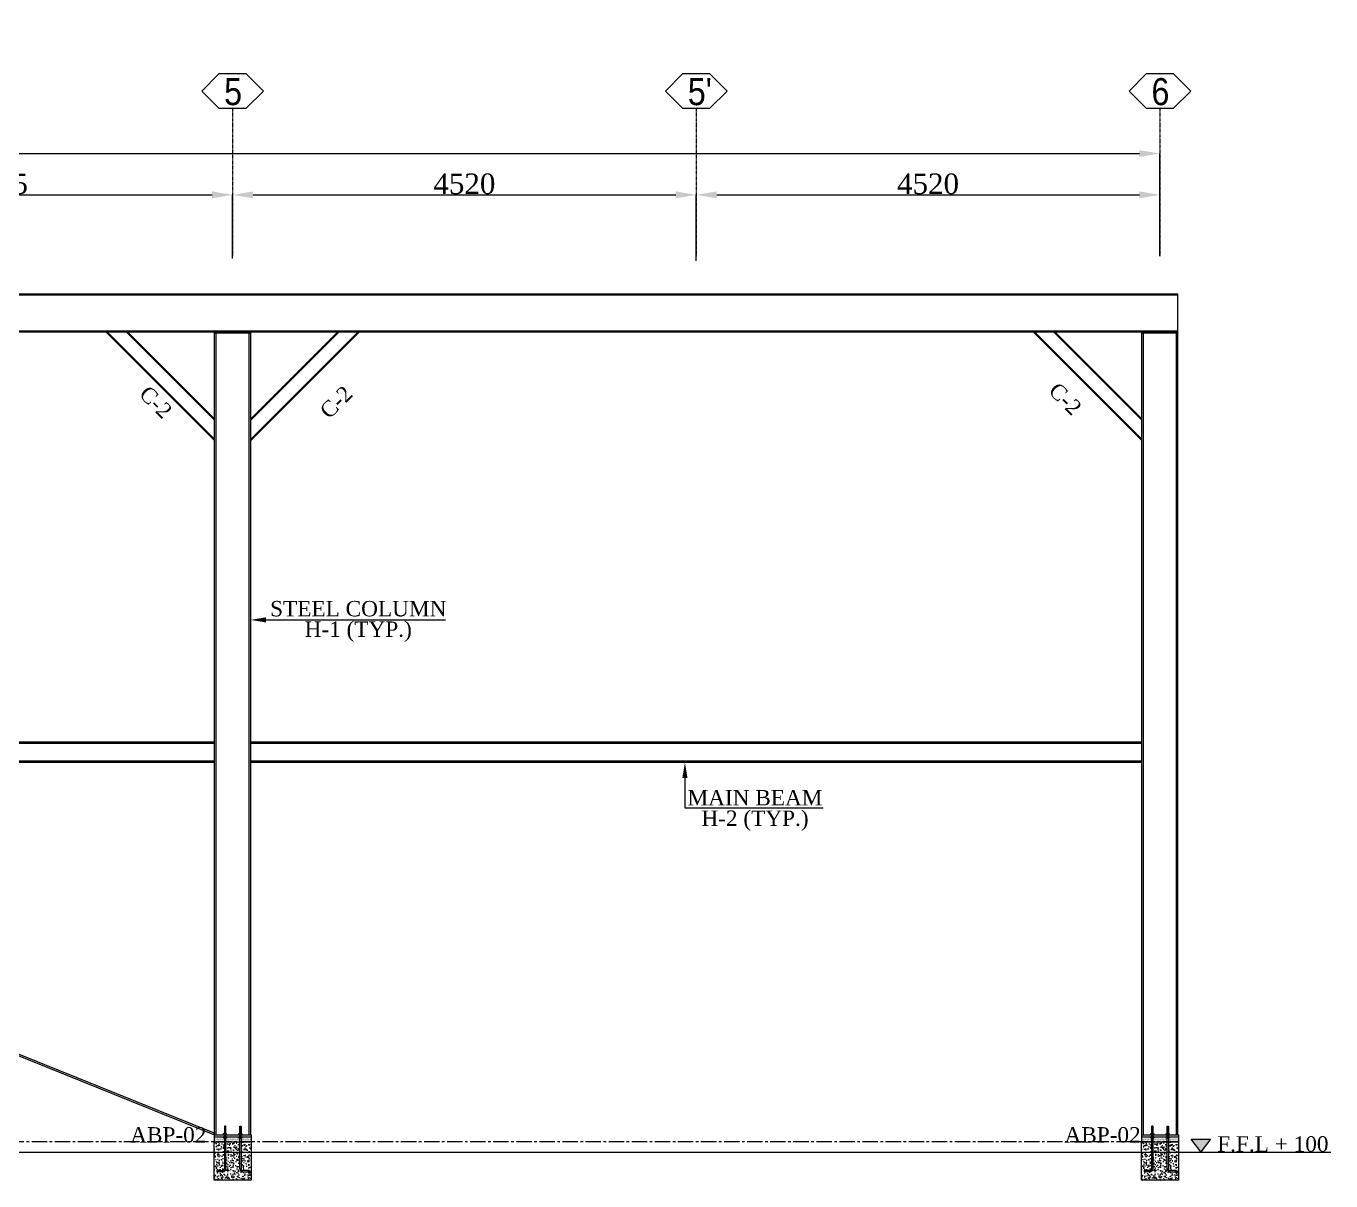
# Model space of a CAD drawing. Header units: millimetres. Extents: x 0 to 13151789, y -1482478 to 0.
# Drawn here: x 12801354 to 12814074, y -1357256 to -1345996 of the extents above; entities that cross this region are included whole.
import ezdxf
from ezdxf.entities.mleader import LeaderData, LeaderLine
from ezdxf.math import Vec2, Vec3

# ---------------------------------------------------------------- set-up
doc = ezdxf.new("R2010")
doc.units = ezdxf.units.MM
doc.header["$LTSCALE"] = 0.4
doc.header["$MEASUREMENT"] = 0
doc.header["$PDMODE"] = 66
for name, pattern in [('CENTER', [2, 1.25, -0.25, 0.25, -0.25]), ('CENTER2', [1.125, 0.75, -0.125, 0.125, -0.125]), ('XKITLINE03', [6, 3, -1, 1, -1])]:
    doc.linetypes.add(name, pattern=pattern)
doc.layers.get('0').update_dxf_attribs({"lineweight": 0})
doc.layers.get('Defpoints').update_dxf_attribs({"lineweight": 0})
for name, color, linetype, lineweight in [('2', 3, 'Continuous', 0), ('Bolt', 255, 'Continuous', 0), ('Grid', 202, 'CENTER', 0), ('GRIDDIM', 6, 'Continuous', 0), ('Layer 1', 7, 'Continuous', 0), ('MISCEL', 7, 'Continuous', 0), ('Other object type', 1, 'Continuous', 0), ('Outer Line', 1, 'Continuous', 0)]:
    doc.layers.add(name, color=color, linetype=linetype, lineweight=lineweight)
doc.styles.add('ARIAL_', font='arial.ttf')
doc.styles.add('style2', font='ARIALN.TTF')
doc.styles.add('TNROMAN', font='times.ttf')
doc.dimstyles.new('shahid', dxfattribs={"dimtxt": 37.0005, "dimasz": 20, "dimexe": 8, "dimexo": 10, "dimgap": 5, "dimtad": 3, "dimdec": 0, "dimrnd": 1, "dimzin": 0, "dimdsep": 46, "dimtxsty": 'style2', "dimcen": 0.09, "dimclrt": 1, "dimadec": 0, "dimazin": 0, "dimtfac": 1, "dimtdec": 0, "dimtix": 1, "dimtmove": 1, "dimatfit": 3, "dimfxl": 1, "dimtolj": 1, "dimtzin": 0, "dimlwd": 5, "dimlwe": 5, "dimarcsym": 0})

# ---------------------------------------------------------------- blocks, each defined once
blk = doc.blocks.new('*D179')
at = {"layer": 'Defpoints', "color": 0, "lineweight": 0, "transparency": 16777216}
for p in [(12803367, -1347642), (12798772, -1348262), (12803367, -1348262)]:
    blk.add_point(p, dxfattribs=at)
at = {"layer": 'Layer 1', "color": 8, "lineweight": 5, "transparency": 16777216}
for p, q in [((12798772, -1348262), (12798772, -1347642)), ((12798972, -1347642), (12803167, -1347642)), ((12803367, -1348262), (12803367, -1347642))]:
    blk.add_line(p, q, dxfattribs=at)
at = {"layer": 'Layer 1', "color": 8, "lineweight": 0, "transparency": 16777216}
for points in [[(12798972, -1347608), (12798972, -1347675), (12798772, -1347642)], [(12803167, -1347608), (12803167, -1347675), (12803367, -1347642)]]:
    blk.add_solid(points, dxfattribs=at)
at = {"layer": 'Layer 1', "color": 2, "lineweight": 0, "transparency": 16777216, "insert": (12801070, -1347535), "char_height": 200, "attachment_point": 5, "style": 'TNROMAN'}
blk.add_mtext('\\A1;4595', dxfattribs=at)
blk = doc.blocks.new('*D180')
at = {"layer": 'Defpoints', "color": 0, "lineweight": 0, "transparency": 16777216}
for p in [(12812407, -1347239), (12769911, -1348238), (12812407, -1348238)]:
    blk.add_point(p, dxfattribs=at)
at = {"layer": 'Layer 1', "color": 8, "lineweight": 5, "transparency": 16777216}
for p, q in [((12769911, -1348238), (12769911, -1347239)), ((12770111, -1347239), (12812207, -1347239)), ((12812407, -1348238), (12812407, -1347239))]:
    blk.add_line(p, q, dxfattribs=at)
at = {"layer": 'Layer 1', "color": 8, "lineweight": 0, "transparency": 16777216}
for points in [[(12770111, -1347206), (12770111, -1347272), (12769911, -1347239)], [(12812207, -1347206), (12812207, -1347272), (12812407, -1347239)]]:
    blk.add_solid(points, dxfattribs=at)
at = {"layer": 'Layer 1', "color": 2, "lineweight": 0, "transparency": 16777216, "insert": (12791159, -1347129), "char_height": 200, "attachment_point": 5, "style": 'TNROMAN'}
blk.add_mtext('\\A1;LENGTH : 42496 O/O OF STEEL LINE ', dxfattribs=at)
blk = doc.blocks.new('*D181')
at = {"layer": 'Defpoints', "color": 0, "lineweight": 0, "transparency": 16777216}
for p in [(12807887, -1347642), (12803367, -1348262), (12807887, -1348285)]:
    blk.add_point(p, dxfattribs=at)
at = {"layer": 'Layer 1', "color": 8, "lineweight": 5, "transparency": 16777216}
for p, q in [((12803367, -1348262), (12803367, -1347642)), ((12803567, -1347642), (12807687, -1347642)), ((12807887, -1348285), (12807887, -1347642))]:
    blk.add_line(p, q, dxfattribs=at)
at = {"layer": 'Layer 1', "color": 8, "lineweight": 0, "transparency": 16777216}
for points in [[(12803567, -1347608), (12803567, -1347675), (12803367, -1347642)], [(12807687, -1347608), (12807687, -1347675), (12807887, -1347642)]]:
    blk.add_solid(points, dxfattribs=at)
at = {"layer": 'Layer 1', "color": 2, "lineweight": 0, "transparency": 16777216, "insert": (12805627, -1347535), "char_height": 200, "attachment_point": 5, "style": 'TNROMAN'}
blk.add_mtext('\\A1;4520', dxfattribs=at)
blk = doc.blocks.new('*D182')
at = {"layer": 'Defpoints', "color": 0, "lineweight": 0, "transparency": 16777216}
for p in [(12812407, -1347642), (12812407, -1347864), (12807887, -1348285)]:
    blk.add_point(p, dxfattribs=at)
at = {"layer": 'Layer 1', "color": 8, "lineweight": 5, "transparency": 16777216}
for p, q in [((12807887, -1348285), (12807887, -1347642)), ((12808087, -1347642), (12812207, -1347642)), ((12812407, -1347864), (12812407, -1347642))]:
    blk.add_line(p, q, dxfattribs=at)
at = {"layer": 'Layer 1', "color": 8, "lineweight": 0, "transparency": 16777216}
for points in [[(12808087, -1347608), (12808087, -1347675), (12807887, -1347642)], [(12812207, -1347608), (12812207, -1347675), (12812407, -1347642)]]:
    blk.add_solid(points, dxfattribs=at)
at = {"layer": 'Layer 1', "color": 2, "lineweight": 0, "transparency": 16777216, "insert": (12810147, -1347535), "char_height": 200, "attachment_point": 5, "style": 'TNROMAN'}
blk.add_mtext('\\A1;4520', dxfattribs=at)

msp = doc.modelspace()

# ---------------------------------------------------------------- hatches: boundary and pattern name
at = {"layer": 'Bolt', "linetype": 'Continuous', "lineweight": 0, "ltscale": 20}
h = msp.add_hatch(dxfattribs=at)
h.set_pattern_fill('DOTS', color=4, scale=120)
h.set_pattern_definition([(0, (5198106.558, -2042214.285), (3.75, 7.5), [0, -7.5])])
h.paths.add_polyline_path([(12803300, -1356838.1), (12803291.9, -1356838.1), (12803292.8, -1356838, -0.1443782), (12803286.7, -1356835.9), (12803286.7, -1356827.3), (12803300, -1356827), (12803300, -1356826.5), (12803188.3, -1356826.5), (12803188.3, -1356876.5), (12803300, -1356876.5)])
h.paths.add_polyline_path([(12803280.1, -1356836.9, -0.0762137), (12803279.3, -1356835.9)], flags=16)
h.paths.add_polyline_path([(12803436.7, -1356838.1), (12803431.1, -1356838.1), (12803430.2, -1356837, -0.0858055), (12803429.3, -1356835.9), (12803429.3, -1356827.6), (12803436.7, -1356827.6), (12803436.7, -1356826.5), (12803300, -1356826.5), (12803300, -1356827.6), (12803307.4, -1356827.6), (12803307.4, -1356835.9, -0.0858055), (12803306.5, -1356837), (12803305.6, -1356838.1), (12803300, -1356838.1), (12803300, -1356876.5), (12803436.7, -1356876.5)])
h.paths.add_polyline_path([(12803548.3, -1356826.5), (12803450, -1356826.5), (12803450, -1356827.6), (12803457.4, -1356827.6), (12803457.4, -1356835.9, -0.0762137), (12803456.6, -1356836.9), (12803455.7, -1356838.1), (12803450, -1356838.1), (12803450, -1356876.5), (12803548.3, -1356876.5)])
h = msp.add_hatch(dxfattribs=at)
h.set_pattern_fill('DOTS', color=4, scale=120)
h.set_pattern_definition([(0, (5207146.558, -2042214.285), (3.75, 7.5), [0, -7.5])])
h.paths.add_polyline_path([(12812340, -1356838.1), (12812331.9, -1356838.1), (12812332.8, -1356838, -0.1443782), (12812326.7, -1356835.9), (12812326.7, -1356827.3), (12812340, -1356827), (12812340, -1356826.5), (12812228.3, -1356826.5), (12812228.3, -1356876.5), (12812340, -1356876.5)])
h.paths.add_polyline_path([(12812320.1, -1356836.9, -0.0762137), (12812319.3, -1356835.9)], flags=16)
h.paths.add_polyline_path([(12812476.7, -1356838.1), (12812471.1, -1356838.1), (12812470.2, -1356837, -0.0858055), (12812469.3, -1356835.9), (12812469.3, -1356827.6), (12812476.7, -1356827.6), (12812476.7, -1356826.5), (12812340, -1356826.5), (12812340, -1356827.6), (12812347.4, -1356827.6), (12812347.4, -1356835.9, -0.0858055), (12812346.5, -1356837), (12812345.6, -1356838.1), (12812340, -1356838.1), (12812340, -1356876.5), (12812476.7, -1356876.5)])
h.paths.add_polyline_path([(12812588.3, -1356826.5), (12812490, -1356826.5), (12812490, -1356827.6), (12812497.4, -1356827.6), (12812497.4, -1356835.9, -0.0762137), (12812496.6, -1356836.9), (12812495.7, -1356838.1), (12812490, -1356838.1), (12812490, -1356876.5), (12812588.3, -1356876.5)])
at = {"layer": 'Other object type', "lineweight": 0}
h = msp.add_hatch(color=4, dxfattribs=at)
h.dxf.hatch_style = 1
h.paths.add_polyline_path([(12812713.4, -1356848), (12812807, -1356973.9), (12812900.6, -1356848)])
at = {"layer": 'Other object type', "lineweight": 0, "transparency": 33554526}
h = msp.add_hatch(dxfattribs=at)
h.set_pattern_fill('AR-CONC', color=255, scale=10)
h.set_pattern_definition([(50, (5196642.34, -2040256.49), (71.72601826, -6.2752135), [7.5, -82.5]), (355, (5196642.34, -2040256.49), (-13.87513336, 75.2192134), [6, -66]), (100.4514445, (5196648.315, -2040257.016), (57.8508847, 68.9439991), [6.3740192, -70.1142112]), (46.1842, (5196642.34, -2040236.49), (106.7241331, -16.5519281), [11.25, -123.75]), (96.6356355, (5196651.23, -2040237.87), (93.4661946, 97.4118601), [9.5610342, -105.171376]), (351.184164, (5196642.34, -2040236.49), (93.4661945, 97.41186), [9, -99.0000001]), (21, (5196652.34, -2040241.49), (59.6907052, -40.26188907), [7.5, -82.5]), (326, (5196652.34, -2040241.49), (24.3315332, 72.5150045), [6, -66]), (71.4514447, (5196657.31, -2040244.85), (84.0222377, 32.2531153), [6.374019, -70.1142112]), (37.5, (5196642.338, -2040256.493), (1.21598553, 33.28938538), [0, -65.2, 0, -67, 0, -66.25]), (7.5, (5196642.34, -2040256.493), (26.30695374, 39.44117119), [0, -38.2, 0, -63.7, 0, -25.25]), (327.5, (5196620.038, -2040256.493), (53.38224362, -2.25548717), [0, -25, 0, -78, 0, -103.5]), (317.5, (5196610.04, -2040256.493), (58.31861693, 10.01049823), [0, -32.5, 0, -51.8, 0, -73.5])])
h.paths.add_polyline_path([(12803436.7, -1356876.5), (12803300, -1356876.5), (12803300, -1357135.3, -0.4142167), (12803267.4, -1357167.9), (12803216.3, -1357167.9), (12803216.3, -1357154.7), (12803267.4, -1357154.7, 0.4142179), (12803286.7, -1357135.3), (12803286.7, -1356876.5), (12803188.3, -1356876.5), (12803188.3, -1357247.2), (12803361.4, -1357247.2), (12803364.6, -1357255.9), (12803371.1, -1357238.4), (12803374.2, -1357247.2), (12803548.3, -1357247.2), (12803548.3, -1356876.5), (12803450, -1356876.5), (12803450, -1357135.3, 0.4142093), (12803469.3, -1357154.7), (12803520.4, -1357154.7), (12803520.4, -1357167.9), (12803469.3, -1357167.9, -0.4142104), (12803436.7, -1357135.3)])
h = msp.add_hatch(dxfattribs=at)
h.set_pattern_fill('AR-CONC', color=255, scale=10)
h.set_pattern_definition([(50, (5205682.34, -2040256.49), (71.72601826, -6.2752135), [7.5, -82.5]), (355, (5205682.34, -2040256.49), (-13.87513336, 75.2192134), [6, -66]), (100.4514445, (5205688.315, -2040257.016), (57.8508847, 68.9439991), [6.3740192, -70.1142112]), (46.1842, (5205682.34, -2040236.49), (106.7241331, -16.5519281), [11.25, -123.75]), (96.6356355, (5205691.23, -2040237.87), (93.4661946, 97.4118601), [9.5610342, -105.171376]), (351.184164, (5205682.34, -2040236.49), (93.4661945, 97.41186), [9, -99.0000001]), (21, (5205692.34, -2040241.49), (59.6907052, -40.26188907), [7.5, -82.5]), (326, (5205692.34, -2040241.49), (24.3315332, 72.5150045), [6, -66]), (71.4514447, (5205697.31, -2040244.85), (84.0222377, 32.2531153), [6.374019, -70.1142112]), (37.5, (5205682.338, -2040256.493), (1.21598553, 33.28938538), [0, -65.2, 0, -67, 0, -66.25]), (7.5, (5205682.34, -2040256.493), (26.30695374, 39.44117119), [0, -38.2, 0, -63.7, 0, -25.25]), (327.5, (5205660.038, -2040256.493), (53.38224362, -2.25548717), [0, -25, 0, -78, 0, -103.5]), (317.5, (5205650.04, -2040256.493), (58.31861693, 10.01049823), [0, -32.5, 0, -51.8, 0, -73.5])])
h.paths.add_polyline_path([(12812476.7, -1356876.5), (12812340, -1356876.5), (12812340, -1357135.3, -0.4142167), (12812307.4, -1357167.9), (12812256.3, -1357167.9), (12812256.3, -1357154.7), (12812307.4, -1357154.7, 0.4142179), (12812326.7, -1357135.3), (12812326.7, -1356876.5), (12812228.3, -1356876.5), (12812228.3, -1357247.2), (12812401.4, -1357247.2), (12812404.6, -1357255.9), (12812411.1, -1357238.4), (12812414.2, -1357247.2), (12812588.3, -1357247.2), (12812588.3, -1356876.5), (12812490, -1356876.5), (12812490, -1357135.3, 0.4142093), (12812509.3, -1357154.7), (12812560.4, -1357154.7), (12812560.4, -1357167.9), (12812509.3, -1357167.9, -0.4142104), (12812476.7, -1357135.3)])

# ---------------------------------------------------------------- linework, layer by layer
at = {"lineweight": 0, "ltscale": 0.0025}
for points in [[(12803693.3, -1351760.6), (12803543.3, -1351785.6), (12803693.3, -1351810.6)], [(12807801.5, -1353326.5), (12807776.5, -1353176.5), (12807751.5, -1353326.5)]]:
    msp.add_solid(points, dxfattribs=at)
at = {"layer": '2', "lineweight": 0}
for p, q in [((12803191.3, -1356806.5), (12803191.3, -1348976.5)), ((12803207.3, -1356806.5), (12803207.3, -1348988.5)), ((12803527.3, -1356806.5), (12803527.3, -1348988.5)), ((12803543.3, -1356806.5), (12803543.3, -1348976.5)), ((12812231.3, -1356806.5), (12812231.3, -1348976.5)), ((12812247.3, -1356806.5), (12812247.3, -1348988.5)), ((12812567.3, -1356806.5), (12812567.3, -1348988.5)), ((12812583.3, -1356806.5), (12812583.3, -1348976.5)), ((12803188.3, -1356806.5), (12803548.3, -1356806.5)), ((12803188.3, -1356806.5), (12803188.3, -1356826.5)), ((12803188.3, -1356826.5), (12803548.3, -1356826.5)), ((12803548.3, -1356806.5), (12803548.3, -1356826.5)), ((12812228.3, -1356806.5), (12812588.3, -1356806.5)), ((12812228.3, -1356806.5), (12812228.3, -1356826.5)), ((12812228.3, -1356826.5), (12812588.3, -1356826.5)), ((12812588.3, -1356806.5), (12812588.3, -1356826.5))]:
    msp.add_line(p, q, dxfattribs=at)
at = {"layer": '2', "lineweight": 0, "const_width": 5}
for points in [[(12803548.3, -1356826.5), (12803188.3, -1356826.5), (12803188.3, -1356806.5), (12803548.3, -1356806.5)], [(12812588.3, -1356826.5), (12812228.3, -1356826.5), (12812228.3, -1356806.5), (12812588.3, -1356806.5)]]:
    msp.add_lwpolyline(points, close=True, dxfattribs=at)
at = {"layer": 'Bolt', "color": 4, "linetype": 'Continuous', "lineweight": 0, "ltscale": 20}
for p, q in [((12803279.5, -1356828.4), (12803279.5, -1356828.4)), ((12803281.1, -1356837.8), (12803281.1, -1356837.8)), ((12803284.2, -1356837.8), (12803284.2, -1356837.8)), ((12803287.3, -1356837.8), (12803287.3, -1356837.8)), ((12803290.4, -1356837.8), (12803290.4, -1356837.8)), ((12803307.6, -1356828.4), (12803307.6, -1356828.4)), ((12803443.6, -1356837.8), (12803443.6, -1356837.8)), ((12812319.5, -1356828.4), (12812319.5, -1356828.4)), ((12812321.1, -1356837.8), (12812321.1, -1356837.8)), ((12812324.2, -1356837.8), (12812324.2, -1356837.8)), ((12812327.3, -1356837.8), (12812327.3, -1356837.8)), ((12812330.4, -1356837.8), (12812330.4, -1356837.8)), ((12812347.6, -1356828.4), (12812347.6, -1356828.4)), ((12812483.6, -1356837.8), (12812483.6, -1356837.8))]:
    msp.add_line(p, q, dxfattribs=at)
at = {"layer": 'Grid', "linetype": 'XKITLINE03', "lineweight": 0}
for p, q in [((12803367.3, -1346797.1), (12803367.3, -1348238.5)), ((12807887.3, -1346797.1), (12807887.3, -1348238.5)), ((12812407.3, -1346797.1), (12812407.3, -1348238.5))]:
    msp.add_line(p, q, dxfattribs=at)
at = {"layer": 'Grid', "linetype": 'XKITLINE03', "lineweight": 0, "ltscale": 350}
for points in [[(12803234.2, -1346797.1), (12803500.5, -1346797.1), (12803668.3, -1346629.3), (12803500.5, -1346461.4), (12803234.2, -1346461.4), (12803066.4, -1346629.3)], [(12807754.2, -1346797.1), (12808020.5, -1346797.1), (12808188.3, -1346629.3), (12808020.5, -1346461.4), (12807754.2, -1346461.4), (12807586.4, -1346629.3)], [(12812274.2, -1346797.1), (12812540.5, -1346797.1), (12812708.3, -1346629.3), (12812540.5, -1346461.4), (12812274.2, -1346461.4), (12812106.4, -1346629.3)]]:
    msp.add_lwpolyline(points, close=True, dxfattribs=at)
at = {"layer": 'GRIDDIM', "lineweight": 0}
for p, q in [((12803191.3, -1348988.5), (12803543.3, -1348988.5)), ((12812231.3, -1348988.5), (12812583.3, -1348988.5))]:
    msp.add_line(p, q, dxfattribs=at)
at = {"layer": 'MISCEL', "lineweight": 0}
for p, q in [((12803288.3, -1356722.5), (12803286.7, -1356724.1)), ((12803298.4, -1356722.5), (12803288.3, -1356722.5)), ((12803300, -1356724.1), (12803298.4, -1356722.5)), ((12803436.7, -1356724.1), (12803438.3, -1356722.5)), ((12803438.3, -1356722.5), (12803448.4, -1356722.5)), ((12803448.4, -1356722.5), (12803450, -1356724.1)), ((12812328.3, -1356722.5), (12812326.7, -1356724.1)), ((12812338.4, -1356722.5), (12812328.3, -1356722.5)), ((12812340, -1356724.1), (12812338.4, -1356722.5)), ((12812476.7, -1356724.1), (12812478.3, -1356722.5)), ((12812478.3, -1356722.5), (12812488.4, -1356722.5)), ((12812488.4, -1356722.5), (12812490, -1356724.1)), ((12803313.2, -1356804.8), (12803273.5, -1356804.8)), ((12803273.5, -1356806.5), (12803273.5, -1356804.8)), ((12803313.2, -1356806.5), (12803273.5, -1356806.5)), ((12803278.1, -1356804.8), (12803278.1, -1356806.5)), ((12803279.3, -1356795.9), (12803281, -1356793.8)), ((12803279.3, -1356795.9), (12803279.3, -1356804.3)), ((12803307.4, -1356804.3), (12803279.3, -1356804.3)), ((12803307.4, -1356827.6), (12803279.3, -1356827.6)), ((12803279.3, -1356835.9), (12803279.3, -1356827.6)), ((12803279.3, -1356835.9), (12803281, -1356838.1)), ((12803305.6, -1356793.8), (12803281, -1356793.8)), ((12803305.6, -1356838.1), (12803281, -1356838.1)), ((12803286.5, -1356794.6), (12803299.8, -1356794.4)), ((12803286.7, -1356724.1), (12803286.7, -1357135.3)), ((12803286.7, -1356725), (12803299.8, -1356724.8)), ((12803286.7, -1356728.4), (12803300, -1356728.2)), ((12803286.7, -1356735.7), (12803300, -1356735.5)), ((12803286.7, -1356742.9), (12803300, -1356742.7)), ((12803286.7, -1356750.2), (12803299.8, -1356750)), ((12803286.7, -1356757.4), (12803300, -1356757.2)), ((12803286.7, -1356764.7), (12803300, -1356764.5)), ((12803286.7, -1356773.9), (12803300, -1356773.7)), ((12803286.7, -1356781.2), (12803300, -1356780.9)), ((12803286.7, -1356790.3), (12803300, -1356790.1)), ((12803286.7, -1356792.2), (12803300, -1356792)), ((12803286.7, -1356801), (12803286.7, -1356809.9)), ((12803286.7, -1356818.9), (12803300, -1356818.7)), ((12803286.7, -1356820), (12803300, -1356819.8)), ((12803286.7, -1356827.3), (12803300, -1356827)), ((12803286.7, -1356835.9), (12803286.7, -1356827.6)), ((12803286.7, -1356834.5), (12803300, -1356834.3)), ((12803286.7, -1356842.4), (12803300, -1356842.2)), ((12803286.9, -1356797.1), (12803300.1, -1356796.9)), ((12803287.1, -1356724.8), (12803298.4, -1356724.6)), ((12803287.2, -1356732), (12803300, -1356731.8)), ((12803287.3, -1356739.3), (12803300, -1356739.1)), ((12803287.5, -1356746.6), (12803300, -1356746.3)), ((12803287.6, -1356753.8), (12803298.9, -1356753.6)), ((12803287.6, -1356770.3), (12803298.9, -1356770.1)), ((12803287.7, -1356761.1), (12803299, -1356760.9)), ((12803287.7, -1356768.3), (12803299, -1356768.1)), ((12803287.7, -1356777.5), (12803299, -1356777.3)), ((12803287.7, -1356784.8), (12803299, -1356784.6)), ((12803287.7, -1356786.7), (12803299, -1356786.5)), ((12803287.7, -1356799.3), (12803299, -1356799.1)), ((12803287.8, -1356813.1), (12803299.1, -1356812.9)), ((12803287.8, -1356823.6), (12803299.1, -1356823.4)), ((12803287.8, -1356830.9), (12803299.1, -1356830.7)), ((12803287.8, -1356838.1), (12803299.1, -1356837.9)), ((12803300, -1357135.3), (12803300, -1356724.1)), ((12803307.4, -1356795.9), (12803305.6, -1356793.8)), ((12803307.4, -1356835.9), (12803305.6, -1356838.1)), ((12803307.4, -1356804.3), (12803307.4, -1356795.9)), ((12803307.4, -1356827.6), (12803307.4, -1356835.9)), ((12803308.6, -1356804.8), (12803308.6, -1356806.5)), ((12803313.2, -1356806.5), (12803313.2, -1356804.8)), ((12803423.5, -1356804.8), (12803463.2, -1356804.8)), ((12803423.5, -1356806.5), (12803423.5, -1356804.8)), ((12803423.5, -1356806.5), (12803463.2, -1356806.5)), ((12803428.1, -1356804.8), (12803428.1, -1356806.5)), ((12803429.3, -1356795.9), (12803431.1, -1356793.8)), ((12803429.3, -1356804.3), (12803429.3, -1356795.9)), ((12803429.3, -1356804.3), (12803457.4, -1356804.3)), ((12803429.3, -1356827.6), (12803457.4, -1356827.6)), ((12803429.3, -1356827.6), (12803429.3, -1356835.9)), ((12803429.3, -1356835.9), (12803431.1, -1356838.1)), ((12803431.1, -1356793.8), (12803455.7, -1356793.8)), ((12803431.1, -1356838.1), (12803455.7, -1356838.1)), ((12803449.8, -1356797.1), (12803436.6, -1356796.9)), ((12803436.7, -1357135.3), (12803436.7, -1356724.1)), ((12803450, -1356757.4), (12803436.7, -1356757.2)), ((12803450, -1356764.7), (12803436.7, -1356764.5)), ((12803450, -1356773.9), (12803436.7, -1356773.7)), ((12803450, -1356781.2), (12803436.7, -1356780.9)), ((12803450, -1356790.3), (12803436.7, -1356790.1)), ((12803450, -1356792.2), (12803436.7, -1356792)), ((12803450, -1356818.9), (12803436.7, -1356818.7)), ((12803450, -1356820), (12803436.7, -1356819.8)), ((12803450, -1356827.3), (12803436.7, -1356827)), ((12803450, -1356834.5), (12803436.7, -1356834.3)), ((12803450, -1356842.4), (12803436.7, -1356842.2)), ((12803450, -1356725), (12803436.9, -1356724.8)), ((12803450.1, -1356728.4), (12803436.9, -1356728.2)), ((12803450.1, -1356735.7), (12803436.9, -1356735.5)), ((12803450.1, -1356750.2), (12803436.9, -1356750)), ((12803450.2, -1356794.6), (12803436.9, -1356794.4)), ((12803450.2, -1356742.9), (12803437, -1356742.7)), ((12803449, -1356761.1), (12803437.6, -1356760.9)), ((12803449, -1356768.3), (12803437.6, -1356768.1)), ((12803449, -1356777.5), (12803437.6, -1356777.3)), ((12803449, -1356784.8), (12803437.6, -1356784.6)), ((12803449, -1356786.7), (12803437.6, -1356786.5)), ((12803449, -1356799.3), (12803437.6, -1356799.1)), ((12803448.9, -1356813.1), (12803437.6, -1356812.9)), ((12803448.9, -1356823.6), (12803437.6, -1356823.4)), ((12803448.9, -1356830.9), (12803437.6, -1356830.7)), ((12803448.9, -1356838.1), (12803437.6, -1356837.9)), ((12803449.1, -1356732), (12803437.8, -1356731.8)), ((12803449.1, -1356739.3), (12803437.8, -1356739.1)), ((12803449.1, -1356753.8), (12803437.8, -1356753.6)), ((12803449.1, -1356770.3), (12803437.8, -1356770.1)), ((12803449.2, -1356726.6), (12803437.9, -1356726.4)), ((12803449.2, -1356746.6), (12803437.9, -1356746.4)), ((12803450, -1356724.1), (12803450, -1357135.3)), ((12803450, -1356801), (12803450, -1356809.9)), ((12803450, -1356835.9), (12803450, -1356827.6)), ((12803457.4, -1356795.9), (12803455.7, -1356793.8)), ((12803457.4, -1356835.9), (12803455.7, -1356838.1)), ((12803457.4, -1356795.9), (12803457.4, -1356804.3)), ((12803457.4, -1356835.9), (12803457.4, -1356827.6)), ((12803458.6, -1356804.8), (12803458.6, -1356806.5)), ((12803463.2, -1356806.5), (12803463.2, -1356804.8)), ((12812353.2, -1356804.8), (12812313.5, -1356804.8)), ((12812313.5, -1356806.5), (12812313.5, -1356804.8)), ((12812353.2, -1356806.5), (12812313.5, -1356806.5)), ((12812318.1, -1356804.8), (12812318.1, -1356806.5)), ((12812319.3, -1356795.9), (12812321, -1356793.8)), ((12812319.3, -1356795.9), (12812319.3, -1356804.3)), ((12812347.4, -1356804.3), (12812319.3, -1356804.3)), ((12812347.4, -1356827.6), (12812319.3, -1356827.6)), ((12812319.3, -1356835.9), (12812319.3, -1356827.6)), ((12812319.3, -1356835.9), (12812321, -1356838.1)), ((12812345.6, -1356793.8), (12812321, -1356793.8)), ((12812345.6, -1356838.1), (12812321, -1356838.1)), ((12812326.5, -1356794.6), (12812339.8, -1356794.4)), ((12812326.7, -1356724.1), (12812326.7, -1357135.3)), ((12812326.7, -1356725), (12812339.8, -1356724.8)), ((12812326.7, -1356728.4), (12812340, -1356728.2)), ((12812326.7, -1356735.7), (12812340, -1356735.5)), ((12812326.7, -1356742.9), (12812340, -1356742.7)), ((12812326.7, -1356750.2), (12812339.8, -1356750)), ((12812326.7, -1356757.4), (12812340, -1356757.2)), ((12812326.7, -1356764.7), (12812340, -1356764.5)), ((12812326.7, -1356773.9), (12812340, -1356773.7)), ((12812326.7, -1356781.2), (12812340, -1356780.9)), ((12812326.7, -1356790.3), (12812340, -1356790.1)), ((12812326.7, -1356792.2), (12812340, -1356792)), ((12812326.7, -1356801), (12812326.7, -1356809.9)), ((12812326.7, -1356818.9), (12812340, -1356818.7)), ((12812326.7, -1356820), (12812340, -1356819.8)), ((12812326.7, -1356827.3), (12812340, -1356827)), ((12812326.7, -1356835.9), (12812326.7, -1356827.6)), ((12812326.7, -1356834.5), (12812340, -1356834.3)), ((12812326.7, -1356842.4), (12812340, -1356842.2)), ((12812326.9, -1356797.1), (12812340.1, -1356796.9)), ((12812327.1, -1356724.8), (12812338.4, -1356724.6)), ((12812327.2, -1356732), (12812340, -1356731.8)), ((12812327.3, -1356739.3), (12812340, -1356739.1)), ((12812327.5, -1356746.6), (12812340, -1356746.3)), ((12812327.6, -1356753.8), (12812338.9, -1356753.6)), ((12812327.6, -1356770.3), (12812338.9, -1356770.1)), ((12812327.7, -1356761.1), (12812339, -1356760.9)), ((12812327.7, -1356768.3), (12812339, -1356768.1)), ((12812327.7, -1356777.5), (12812339, -1356777.3)), ((12812327.7, -1356784.8), (12812339, -1356784.6)), ((12812327.7, -1356786.7), (12812339, -1356786.5)), ((12812327.7, -1356799.3), (12812339, -1356799.1)), ((12812327.8, -1356813.1), (12812339.1, -1356812.9)), ((12812327.8, -1356823.6), (12812339.1, -1356823.4)), ((12812327.8, -1356830.9), (12812339.1, -1356830.7)), ((12812327.8, -1356838.1), (12812339.1, -1356837.9)), ((12812340, -1357135.3), (12812340, -1356724.1)), ((12812347.4, -1356795.9), (12812345.6, -1356793.8)), ((12812347.4, -1356835.9), (12812345.6, -1356838.1)), ((12812347.4, -1356804.3), (12812347.4, -1356795.9)), ((12812347.4, -1356827.6), (12812347.4, -1356835.9)), ((12812348.6, -1356804.8), (12812348.6, -1356806.5)), ((12812353.2, -1356806.5), (12812353.2, -1356804.8)), ((12812463.5, -1356804.8), (12812503.2, -1356804.8)), ((12812463.5, -1356806.5), (12812463.5, -1356804.8)), ((12812463.5, -1356806.5), (12812503.2, -1356806.5)), ((12812468.1, -1356804.8), (12812468.1, -1356806.5)), ((12812469.3, -1356795.9), (12812471.1, -1356793.8)), ((12812469.3, -1356804.3), (12812469.3, -1356795.9)), ((12812469.3, -1356804.3), (12812497.4, -1356804.3)), ((12812469.3, -1356827.6), (12812497.4, -1356827.6)), ((12812469.3, -1356827.6), (12812469.3, -1356835.9)), ((12812469.3, -1356835.9), (12812471.1, -1356838.1)), ((12812471.1, -1356793.8), (12812495.7, -1356793.8)), ((12812471.1, -1356838.1), (12812495.7, -1356838.1)), ((12812489.8, -1356797.1), (12812476.6, -1356796.9)), ((12812476.7, -1357135.3), (12812476.7, -1356724.1)), ((12812490, -1356757.4), (12812476.7, -1356757.2)), ((12812490, -1356764.7), (12812476.7, -1356764.5)), ((12812490, -1356773.9), (12812476.7, -1356773.7)), ((12812490, -1356781.2), (12812476.7, -1356780.9)), ((12812490, -1356790.3), (12812476.7, -1356790.1)), ((12812490, -1356792.2), (12812476.7, -1356792)), ((12812490, -1356818.9), (12812476.7, -1356818.7)), ((12812490, -1356820), (12812476.7, -1356819.8)), ((12812490, -1356827.3), (12812476.7, -1356827)), ((12812490, -1356834.5), (12812476.7, -1356834.3)), ((12812490, -1356842.4), (12812476.7, -1356842.2)), ((12812490, -1356725), (12812476.9, -1356724.8)), ((12812490.1, -1356728.4), (12812476.9, -1356728.2)), ((12812490.1, -1356735.7), (12812476.9, -1356735.5)), ((12812490.1, -1356750.2), (12812476.9, -1356750)), ((12812490.2, -1356794.6), (12812476.9, -1356794.4)), ((12812490.2, -1356742.9), (12812477, -1356742.7)), ((12812489, -1356761.1), (12812477.6, -1356760.9)), ((12812489, -1356768.3), (12812477.6, -1356768.1)), ((12812489, -1356777.5), (12812477.6, -1356777.3)), ((12812489, -1356784.8), (12812477.6, -1356784.6)), ((12812489, -1356786.7), (12812477.6, -1356786.5)), ((12812489, -1356799.3), (12812477.6, -1356799.1)), ((12812488.9, -1356813.1), (12812477.6, -1356812.9)), ((12812488.9, -1356823.6), (12812477.6, -1356823.4)), ((12812488.9, -1356830.9), (12812477.6, -1356830.7)), ((12812488.9, -1356838.1), (12812477.6, -1356837.9)), ((12812489.1, -1356732), (12812477.8, -1356731.8)), ((12812489.1, -1356739.3), (12812477.8, -1356739.1)), ((12812489.1, -1356753.8), (12812477.8, -1356753.6)), ((12812489.1, -1356770.3), (12812477.8, -1356770.1)), ((12812489.2, -1356726.6), (12812477.9, -1356726.4)), ((12812489.2, -1356746.6), (12812477.9, -1356746.4)), ((12812490, -1356724.1), (12812490, -1357135.3)), ((12812490, -1356801), (12812490, -1356809.9)), ((12812490, -1356835.9), (12812490, -1356827.6)), ((12812497.4, -1356795.9), (12812495.7, -1356793.8)), ((12812497.4, -1356835.9), (12812495.7, -1356838.1)), ((12812497.4, -1356795.9), (12812497.4, -1356804.3)), ((12812497.4, -1356835.9), (12812497.4, -1356827.6)), ((12812498.6, -1356804.8), (12812498.6, -1356806.5)), ((12812503.2, -1356806.5), (12812503.2, -1356804.8)), ((12803216.3, -1357167.9), (12803216.3, -1357154.7)), ((12803216.3, -1357154.7), (12803267.4, -1357154.7)), ((12803267.4, -1357167.9), (12803216.3, -1357167.9)), ((12803520.4, -1357154.7), (12803469.3, -1357154.7)), ((12803469.3, -1357167.9), (12803520.4, -1357167.9)), ((12803520.4, -1357167.9), (12803520.4, -1357154.7)), ((12812256.3, -1357167.9), (12812256.3, -1357154.7)), ((12812256.3, -1357154.7), (12812307.4, -1357154.7)), ((12812307.4, -1357167.9), (12812256.3, -1357167.9)), ((12812560.4, -1357154.7), (12812509.3, -1357154.7)), ((12812509.3, -1357167.9), (12812560.4, -1357167.9)), ((12812560.4, -1357167.9), (12812560.4, -1357154.7))]:
    msp.add_line(p, q, dxfattribs=at)
for centre, radius, start, end in [((12803283, -1356798.1), 4.3, 30.15902, 149.84098), ((12803283, -1356833.7), 4.3, 210.15902, 329.84098), ((12803293.3, -1356805.1), 11.3, 54.12444, 125.87556), ((12803293.3, -1356826.8), 11.3, 234.12444, 305.87556), ((12803303.7, -1356798.1), 4.3, 30.15902, 149.84098), ((12803303.7, -1356833.7), 4.3, 210.15902, 329.84098), ((12803433, -1356798.1), 4.3, 30.15902, 149.84098), ((12803433, -1356833.7), 4.3, 210.15902, 329.84098), ((12803443.3, -1356805.1), 11.3, 54.12444, 125.87556), ((12803443.3, -1356826.8), 11.3, 234.12444, 305.87556), ((12803453.7, -1356798.1), 4.3, 30.15902, 149.84098), ((12803453.7, -1356833.7), 4.3, 210.15902, 329.84098), ((12812323, -1356798.1), 4.3, 30.15902, 149.84098), ((12812323, -1356833.7), 4.3, 210.15902, 329.84098), ((12812333.3, -1356805.1), 11.3, 54.12444, 125.87556), ((12812333.3, -1356826.8), 11.3, 234.12444, 305.87556), ((12812343.7, -1356798.1), 4.3, 30.15902, 149.84098), ((12812343.7, -1356833.7), 4.3, 210.15902, 329.84098), ((12812473, -1356798.1), 4.3, 30.15902, 149.84098), ((12812473, -1356833.7), 4.3, 210.15902, 329.84098), ((12812483.3, -1356805.1), 11.3, 54.12444, 125.87556), ((12812483.3, -1356826.8), 11.3, 234.12444, 305.87556), ((12812493.7, -1356798.1), 4.3, 30.15902, 149.84098), ((12812493.7, -1356833.7), 4.3, 210.15902, 329.84098), ((12803267.4, -1357135.3), 32.6, 270, 0), ((12803267.4, -1357135.3), 19.3, 270, 0), ((12803469.3, -1357135.3), 32.6, 180, 270), ((12803469.3, -1357135.3), 19.3, 180, 270), ((12812307.4, -1357135.3), 32.6, 270, 0), ((12812307.4, -1357135.3), 19.3, 270, 0), ((12812509.3, -1357135.3), 32.6, 180, 270), ((12812509.3, -1357135.3), 19.3, 180, 270)]:
    msp.add_arc(centre, radius, start, end, dxfattribs=at)
at = {"layer": 'Other object type', "color": 4, "lineweight": 0}
for p, q in [((12770337.3, -1348606.5), (12812583.3, -1348606.5)), ((12770337.3, -1348616.5), (12812583.3, -1348616.5)), ((12812583.3, -1348976.5), (12812583.3, -1348606.5)), ((12770337.3, -1348966.5), (12812583.3, -1348966.5)), ((12770337.3, -1348976.5), (12812583.3, -1348976.5))]:
    msp.add_line(p, q, dxfattribs=at)
at = {"layer": 'Other object type', "color": 241, "lineweight": 0}
for p, q in [((12803191.3, -1350037.2), (12802130.7, -1348976.5)), ((12803191.3, -1350024.4), (12802143.4, -1348976.5)), ((12803191.3, -1349837.8), (12802330.1, -1348976.5)), ((12803191.3, -1349825), (12802342.8, -1348976.5)), ((12803543.3, -1350037.2), (12804604, -1348976.5)), ((12803543.3, -1349825), (12804391.9, -1348976.5)), ((12803543.3, -1349837.8), (12804404.6, -1348976.5)), ((12803543.3, -1350024.4), (12804591.3, -1348976.5)), ((12812231.3, -1350037.2), (12811170.7, -1348976.5)), ((12812231.3, -1350024.4), (12811183.4, -1348976.5)), ((12812231.3, -1349837.8), (12811370.1, -1348976.5)), ((12812231.3, -1349825), (12811382.8, -1348976.5)), ((12794223.3, -1353176.5), (12803194.3, -1356790.5)), ((12794223.3, -1353193.7), (12803191.4, -1356806.5)), ((12769911.3, -1356976.5), (12814074.1, -1356976.5))]:
    msp.add_line(p, q, dxfattribs=at)
at = {"layer": 'Other object type', "color": 0, "lineweight": 0}
for p, q in [((12803693.3, -1351785.6), (12805441.2, -1351785.6)), ((12807776.5, -1353326.5), (12807776.5, -1353617.1)), ((12807776.5, -1353617.1), (12809125.4, -1353617.1))]:
    msp.add_line(p, q, dxfattribs=at)
at = {"layer": 'Other object type', "color": 241, "linetype": 'CENTER2', "lineweight": 0, "ltscale": 500}
msp.add_line((12812583.3, -1356876.5), (12769911.3, -1356876.5), dxfattribs=at)
at = {"layer": 'Other object type', "color": 4, "lineweight": 0}
msp.add_lwpolyline([(12812900.6, -1356848), (12812807, -1356973.9), (12812713.4, -1356848)], close=True, dxfattribs=at)
at = {"layer": 'Other object type', "color": 255, "lineweight": 0, "transparency": 33554526}
for points in [[(12803548.3, -1356876.5), (12803548.3, -1357247.2), (12803374.2, -1357247.2), (12803371.1, -1357238.4), (12803364.6, -1357255.9), (12803361.4, -1357247.2), (12803188.3, -1357247.2), (12803188.3, -1356876.5)], [(12812588.3, -1356876.5), (12812588.3, -1357247.2), (12812414.2, -1357247.2), (12812411.1, -1357238.4), (12812404.6, -1357255.9), (12812401.4, -1357247.2), (12812228.3, -1357247.2), (12812228.3, -1356876.5)]]:
    msp.add_lwpolyline(points, close=True, dxfattribs=at)
at = {"layer": 'Outer Line', "lineweight": 0}
for p, q in [((12803191.3, -1352976.5), (12794223.3, -1352976.5)), ((12803191.3, -1352990.5), (12794223.3, -1352990.5)), ((12812231.3, -1352976.5), (12803543.3, -1352976.5)), ((12807711.3, -1352976.5), (12803543.3, -1352976.5)), ((12812231.3, -1352990.5), (12803543.3, -1352990.5)), ((12807711.3, -1352990.5), (12803543.3, -1352990.5)), ((12803191.3, -1353162.5), (12794223.3, -1353162.5)), ((12803191.3, -1353176.5), (12794223.3, -1353176.5)), ((12812231.3, -1353162.5), (12803543.3, -1353162.5)), ((12807711.3, -1353162.5), (12803543.3, -1353162.5)), ((12812231.3, -1353176.5), (12803543.3, -1353176.5)), ((12807711.3, -1353176.5), (12803543.3, -1353176.5))]:
    msp.add_line(p, q, dxfattribs=at)
at = {"layer": 'Outer Line', "color": 0, "lineweight": 0}
for p, q in [((12803188.3, -1356826.5), (12803188.3, -1356876.5)), ((12803548.3, -1356826.5), (12803548.3, -1356876.5)), ((12812228.3, -1356826.5), (12812228.3, -1356876.5)), ((12812588.3, -1356826.5), (12812588.3, -1356876.5))]:
    msp.add_line(p, q, dxfattribs=at)

# ---------------------------------------------------------------- texts
at = {"layer": 'Grid', "color": 2, "lineweight": 0, "style": 'ARIAL_', "width": 0.85}
for s, height, p in [('5', 264.4, (12803284.8, -1346767)), ("5'", 264.41, (12807804.8, -1346767)), ('6', 264.4, (12812324.8, -1346767))]:
    msp.add_text(s, height=height, dxfattribs=at).set_placement(p)
at = {"layer": 'Outer Line', "color": 0, "lineweight": 0, "style": 'TNROMAN'}
for s, p in [('ABP-02', (12802368.8, -1356881.9)), ('ABP-02', (12811477, -1356881.9)), ('F.F.L + 100 ', (12812966.1, -1356970.6))]:
    msp.add_text(s, height=150, dxfattribs=at).set_placement(p)

# ---------------------------------------------------------------- dimensions: what is measured, and where the dimension line sits
at = {"layer": 'Layer 1', "color": 0, "lineweight": 0}
dim = msp.add_linear_dim(base=(12812407.3, -1347239.1), p1=(12769911.3, -1348238.5), p2=(12812407.3, -1348238.5), text='LENGTH : <> O/O OF STEEL LINE ', dimstyle='shahid', override={"dimtxt": 200, "dimasz": 200, "dimexe": 0, "dimexo": 0, "dimtxsty": 'TNROMAN', "dimclrd": 8, "dimclre": 8, "dimclrt": 2}, dxfattribs=at)
dim.commit()
dim.dimension.update_dxf_attribs({"geometry": '*D180', "text_midpoint": (12791159.3, -1347129.3)})
for base, p1, p2, picture, middle in [((12803367.3, -1347641.7), (12798772.3, -1348262.4), (12803367.3, -1348262.4), '*D179', (12801069.8, -1347534.6)), ((12807887.3, -1347641.7), (12803367.3, -1348262.4), (12807887.3, -1348284.9), '*D181', (12805627.3, -1347534.9)), ((12812407.3, -1347641.7), (12807887.3, -1348284.9), (12812407.3, -1347863.9), '*D182', (12810147.3, -1347534.9))]:
    dim = msp.add_linear_dim(base=base, p1=p1, p2=p2, dimstyle='shahid', override={"dimtxt": 200, "dimasz": 200, "dimexe": 0, "dimexo": 0, "dimtxsty": 'TNROMAN', "dimclrd": 8, "dimclre": 8, "dimclrt": 2}, dxfattribs=at)
    dim.commit()
    dim.dimension.update_dxf_attribs({"geometry": picture, "text_midpoint": middle})

# ---------------------------------------------------------------- leaders
at = {"layer": 'Outer Line', "color": 0, "lineweight": 0}
ml = msp.add_multileader_mtext('Standard', dxfattribs=at)
ml.set_content('C-2 ', color=7, style='TNROMAN')
ml.set_leader_properties(color=215)
ml.build(insert=Vec2(0, 0))
ml.multileader.update_dxf_attribs({"dogleg_length": 92.4, "arrow_head_size": 50})
ctx = ml.context
ctx.base_point, ctx.char_height, ctx.arrow_head_size, ctx.landing_gap_size, ctx.plane_origin, ctx.plane_x_axis, ctx.plane_y_axis = Vec3(12802471, -1349516.5), 150, 50, 50, Vec3(12750706.5, -1303588.5), Vec3(0.7071068, -0.7071068), Vec3(0.7071068, 0.7071068)
ctx.text_align_type = 1
ctx.mtext.insert, ctx.mtext.text_direction, ctx.mtext.rotation, ctx.mtext.width, ctx.mtext.defined_height, ctx.mtext.alignment, ctx.mtext.line_spacing_factor, ctx.mtext.flow_direction = Vec3(12802671.9, -1349609), Vec3(0.7071068, -0.7071068), 5.4977871, 2692.609, 304.4, 2, 0.8, 5
ml = msp.add_multileader_mtext('Standard', dxfattribs=at)
ml.set_content('C-2 ', color=7, style='TNROMAN')
ml.set_leader_properties(color=215)
ml.build(insert=Vec2(0, 0))
ml.multileader.update_dxf_attribs({"dogleg_length": 92.4, "arrow_head_size": 50})
ctx = ml.context
ctx.base_point, ctx.char_height, ctx.arrow_head_size, ctx.landing_gap_size, ctx.plane_origin, ctx.plane_x_axis, ctx.plane_y_axis = Vec3(12804230.3, -1349809.9), 150, 50, 50, Vec3(12856288.2, -1303588.5), Vec3(0.7071068, 0.7071068), Vec3(-0.7071068, 0.7071068)
ctx.text_align_type = 1
ctx.mtext.insert, ctx.mtext.text_direction, ctx.mtext.rotation, ctx.mtext.width, ctx.mtext.defined_height, ctx.mtext.alignment, ctx.mtext.line_spacing_factor, ctx.mtext.flow_direction = Vec3(12804322.8, -1349609), Vec3(0.7071068, 0.7071068), 0.7853982, 2692.609, 304.4, 2, 0.8, 5
ml = msp.add_multileader_mtext('Standard', dxfattribs=at)
ml.set_content('C-2 ', color=7, style='TNROMAN')
ml.set_leader_properties(color=215)
ml.build(insert=Vec2(0, 0))
ml.multileader.update_dxf_attribs({"dogleg_length": 92.4, "arrow_head_size": 50})
ctx = ml.context
ctx.base_point, ctx.char_height, ctx.arrow_head_size, ctx.landing_gap_size, ctx.plane_origin, ctx.plane_x_axis, ctx.plane_y_axis = Vec3(12811336.9, -1349484.8), 150, 50, 50, Vec3(12759572.4, -1303556.9), Vec3(0.7071068, -0.7071068), Vec3(0.7071068, 0.7071068)
ctx.text_align_type = 1
ctx.mtext.insert, ctx.mtext.text_direction, ctx.mtext.rotation, ctx.mtext.width, ctx.mtext.defined_height, ctx.mtext.alignment, ctx.mtext.line_spacing_factor, ctx.mtext.flow_direction = Vec3(12811537.9, -1349577.3), Vec3(0.7071068, -0.7071068), 5.4977871, 2692.609, 304.4, 2, 0.8, 5
ml = msp.add_multileader_mtext('Standard', dxfattribs=at)
ml.set_content('STEEL COLUMN \\PH-1 (TYP.)', color=7, style='TNROMAN')
ml.set_leader_properties(color=215)
ml.build(insert=Vec2(0, 0))
ml.multileader.update_dxf_attribs({"dogleg_length": 92.4, "arrow_head_size": 50})
ctx = ml.context
ctx.base_point, ctx.char_height, ctx.arrow_head_size, ctx.landing_gap_size, ctx.plane_origin = Vec3(12803710.6, -1351700), 150, 50, 50, Vec3(12874531.8, -1355805)
ctx.text_align_type = 1
ctx.mtext.insert, ctx.mtext.rotation, ctx.mtext.width, ctx.mtext.defined_height, ctx.mtext.alignment, ctx.mtext.line_spacing_factor, ctx.mtext.flow_direction = Vec3(12804591.9, -1351601.3), 6.2831853, 2692.609, 304.4, 2, 0.8, 5
ml = msp.add_multileader_mtext('Standard', dxfattribs=at)
ml.set_content('MAIN BEAM \\PH-2 (TYP.)', color=7, style='TNROMAN')
ml.set_leader_properties(color=215)
ml.build(insert=Vec2(0, 0))
ml.multileader.update_dxf_attribs({"dogleg_length": 92.4, "arrow_head_size": 50})
ctx = ml.context
ctx.base_point, ctx.char_height, ctx.arrow_head_size, ctx.landing_gap_size, ctx.plane_origin = Vec3(12807771.1, -1353543.3), 150, 50, 50, Vec3(12879738.8, -1349816.4)
ctx.text_align_type = 1
ctx.mtext.insert, ctx.mtext.width, ctx.mtext.defined_height, ctx.mtext.alignment, ctx.mtext.line_spacing_factor, ctx.mtext.flow_direction = Vec3(12808459.8, -1353444.6), 1346.984, 304.4, 2, 0.8, 5

doc.saveas('drawing.dxf')
